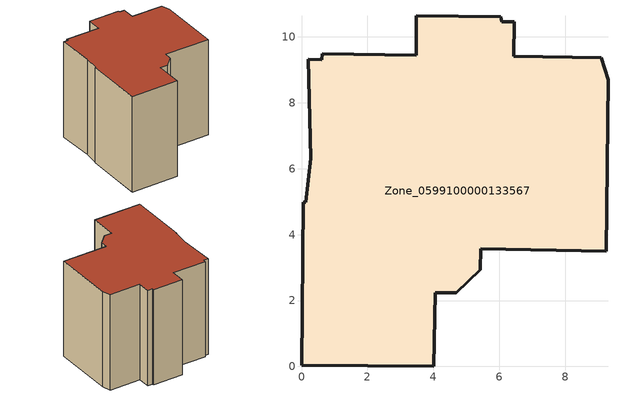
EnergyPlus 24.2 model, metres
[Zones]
Zone_0599100000133567
 floor ground (C_G): 4.7,2.23 4.06,2.24 4.02,0 0,0.03 0.06,4.98 0.13,4.98 0.28,6.31 0.21,9.32 0.61,9.31 0.63,9.49 3.48,9.45 3.49,10.65 6.04,10.62 6.08,10.46 6.46,10.46 6.44,9.41 9.1,9.37 9.3,8.71 9.25,3.5 5.44,3.57 5.42,2.93 z0
 wall outside (C_F): 4.06,2.24 4.7,2.23 5.42,2.93 5.44,3.57 9.25,3.5 9.3,8.71 9.1,9.37 6.44,9.41 6.46,10.46 6.08,10.46 6.04,10.62 3.49,10.65 3.48,9.45 0.63,9.49 0.61,9.31 0.21,9.32 0.28,6.31 0.13,4.98 0.06,4.98 0,0.03 4.02,0 4.06,2.24 z0:8.29
 roof outside (C_R): 9.3,8.71 9.1,9.37 6.44,9.41 6.46,10.46 6.08,10.46 6.04,10.62 3.49,10.65 3.48,9.45 0.63,9.49 0.61,9.31 0.21,9.32 0.28,6.31 0.13,4.98 0.06,4.98 0,0.03 4.02,0 4.06,2.24 4.7,2.23 5.42,2.93 5.44,3.57 9.25,3.5 z8.29
[BUILDING]
Pand.0599100000133567: North Axis=0; Terrain=City; Loads Convergence Tolerance Value=0.04; Temperature Convergence Tolerance Value=0.4; Solar Distribution=FullExterior; Maximum Number of Warmup Days=25; Minimum Number of Warmup Days=1
[Site:Location]
Rotterdam.The.Hague.AP_ZH_NLD Design_Conditions: Latitude=51.96; Longitude=4.45; Time Zone=1; Elevation=-4.5
[SITE:GROUNDTEMPERATURE:BUILDINGSURFACE]
18, 18, 18, 18, 18, 18, 18, 18, 18, 18, 18, 18
[MATERIAL] Thermal Absorptance=0.9; Solar Absorptance=0.7; Visible Absorptance=0.7
Name | Roughness | Thickness | Conductivity | Density | Specific Heat
G.TC.1975-1991 | MediumSmooth | 0.15 | 0.288461 | 540 | 1210
F.TC.1975-1991 | Rough | 0.3 | 0.230769 | 1920 | 840
R.TC.1975-1991 | MediumRough | 0.2 | 0.153846 | 1500 | 1000
[CONSTRUCTION]
C_G: G.TC.1975-1991
C_F: F.TC.1975-1991
C_R: R.TC.1975-1991
[ZONE]
Zone_0599100000133567: Type=1; Multiplier=1; Ceiling Height=Autocalculate; Volume=Autocalculate; Floor Area=autocalculate; Part of Total Floor Area=Yes
[ZONEINFILTRATION:DESIGNFLOWRATE]
Infil_Zone_0599100000133567: Zone or ZoneList or Space or SpaceList=Zone_0599100000133567; Schedule=AlwaysOn; Design Flow Rate Calculation Method=Flow/Area; Flow Rate per Floor Area=0.003; Constant Term Coefficient=1; Temperature Term Coefficient=0; Velocity Term Coefficient=0; Velocity Squared Term Coefficient=0
[HVACTEMPLATE:ZONE:IDEALLOADSAIRSYSTEM]
Zone_0599100000133567: Maximum Heating Supply Air Temperature=50; Minimum Cooling Supply Air Temperature=13; Maximum Heating Supply Air Humidity Ratio=0.0156; Minimum Cooling Supply Air Humidity Ratio=0.0077; Heating Limit=NoLimit; Cooling Limit=NoLimit; Dehumidification Control Type=ConstantSensibleHeatRatio; Cooling Sensible Heat Ratio=0.7; Dehumidification Setpoint=60; Humidification Control Type=None; Humidification Setpoint=30; Outdoor Air Method=None; Outdoor Air Flow Rate per Person=0.00944; Outdoor Air Flow Rate per Zone Floor Area=0; Outdoor Air Flow Rate per Zone=0; Demand Controlled Ventilation Type=None; Outdoor Air Economizer Type=NoEconomizer; Heat Recovery Type=None; Sensible Heat Recovery Effectiveness=0.7; Latent Heat Recovery Effectiveness=0.65
[ZONECONTROL:THERMOSTAT]
ThermostatControl_Zone_0599100000133567: Zone or ZoneList=Zone_0599100000133567; Control Type Schedule=DualSetpointControlType; Control 1=Thermostat_Zone_0599100000133567; Temperature Difference Between Cutout And Setpoint=0
[THERMOSTATSETPOINT:DUALSETPOINT]
Thermostat_Zone_0599100000133567: Heating Setpoint Temperature Schedule=HeatingSetpoint_Zone_0599100000133567; Cooling Setpoint Temperature Schedule=CoolingSetpoint_Zone_0599100000133567
[SCHEDULE:COMPACT]
HeatingSetpoint_Zone_0599100000133567: Through: 12/31, For: AllDays, Until: 24:00, 21
CoolingSetpoint_Zone_0599100000133567: Through: 12/31, For: AllDays, Until: 24:00, 24
DualSetpointControlType: Through: 12/31, For: AllDays, Until: 24:00, 4
AlwaysOn: Through: 12/31, For: AllDays, Until: 24:00, 1
